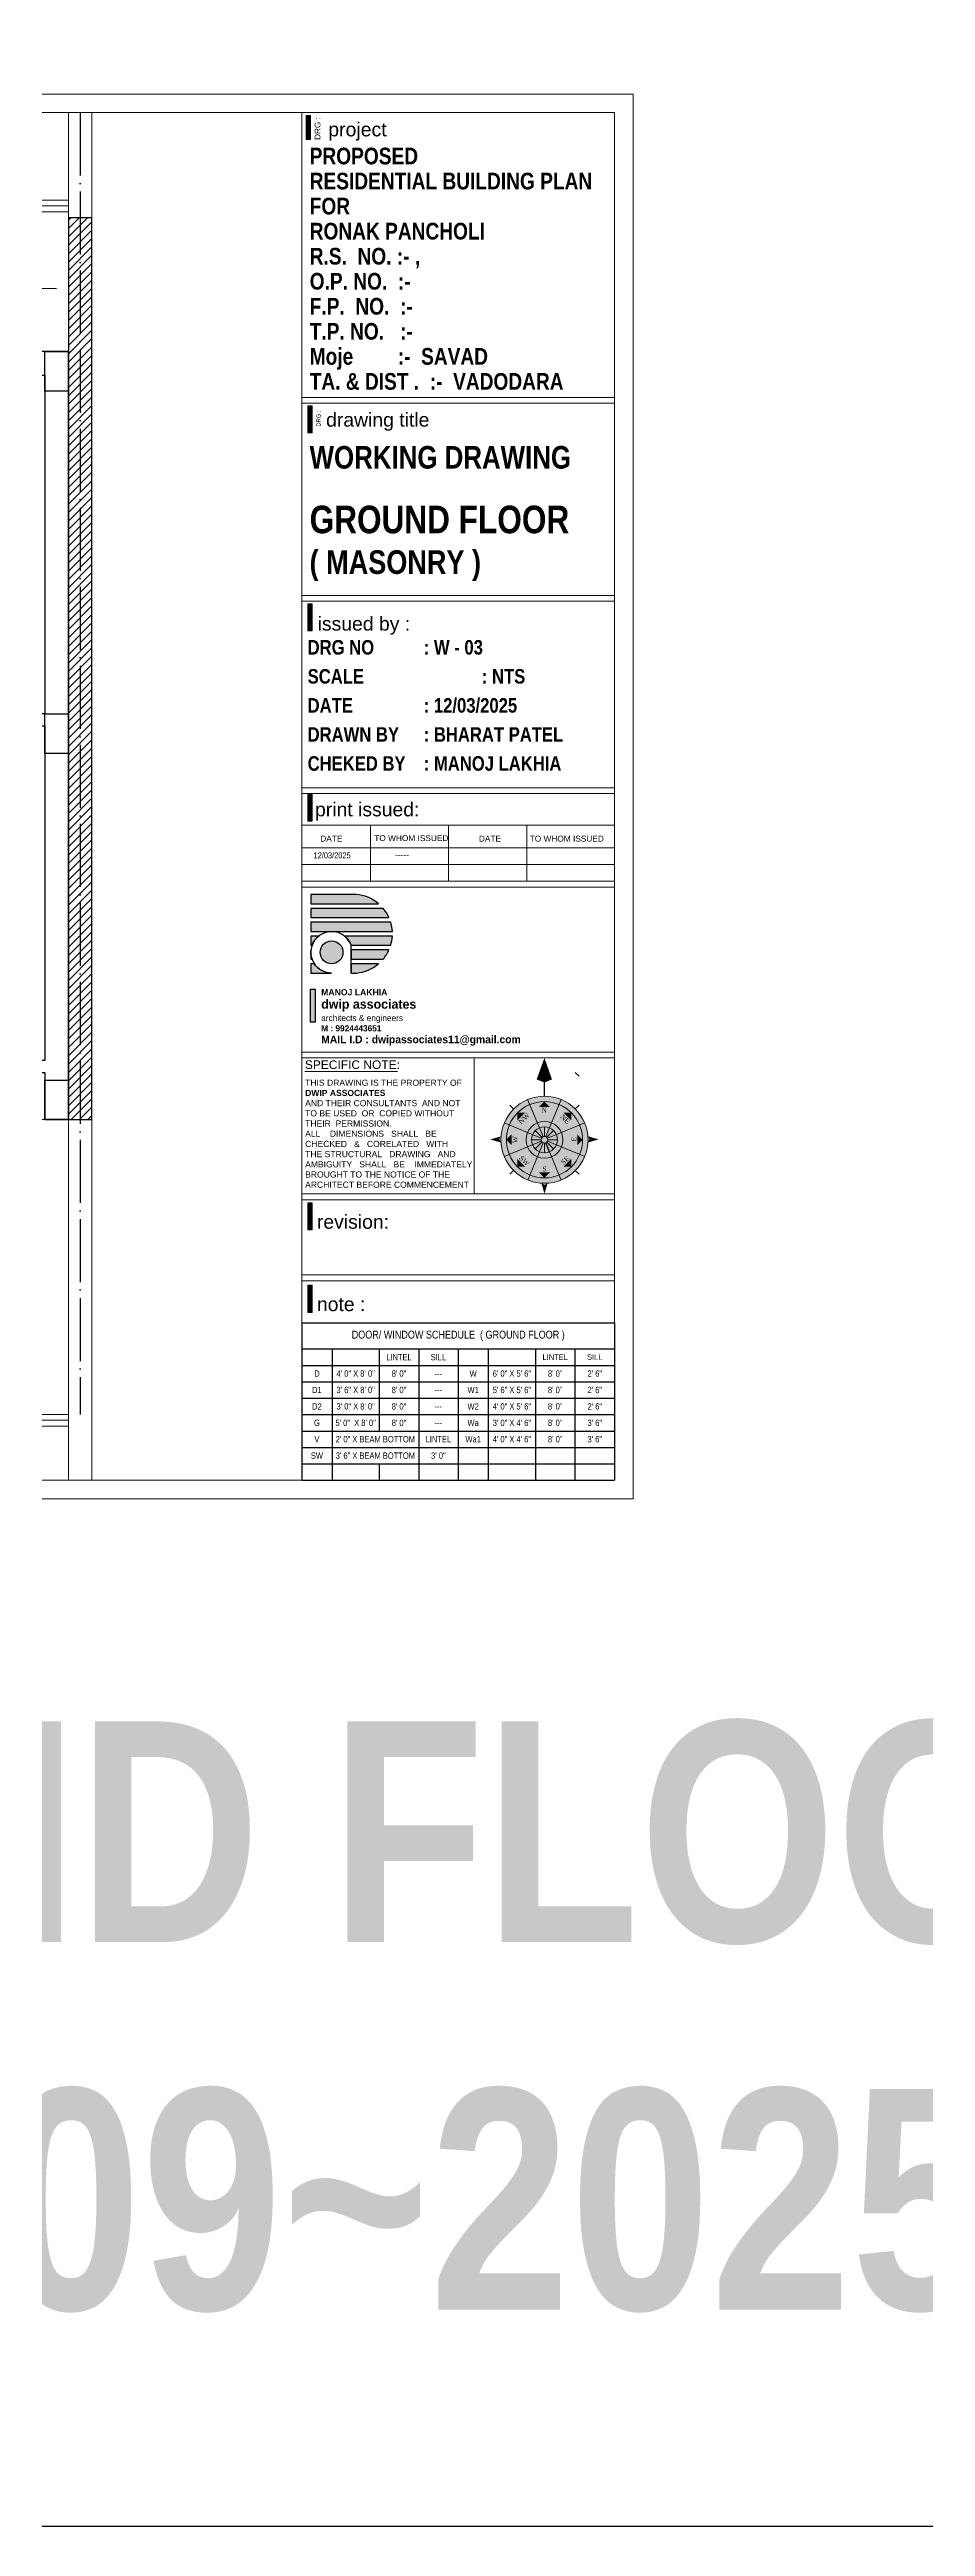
# Model space of a CAD drawing. Header units: millimetres. Extents: x 56222 to 120458, y -162468 to -121287.
# Drawn here: x 118042 to 118376, y -162468 to -161524 of the extents above; entities that cross this region are included whole.
import ezdxf
from ezdxf.enums import TextEntityAlignment as Align

# ---------------------------------------------------------------- set-up
doc = ezdxf.new("R2010")
doc.units = ezdxf.units.MM
doc.header["$MEASUREMENT"] = 0
doc.linetypes.add('ACAD_ISO02W100', pattern=[15, 12, -3])
doc.linetypes.add('ACAD_ISO04W100', pattern=[30, 24, -3, 0, -3])
for name, color, linetype, lineweight in [('COLUMN', 1, 'Continuous', 30), ('GROUND FLOOR', 7, 'Continuous', 9), ('GROUND FLOOR  ( HATCH )', 251, 'Continuous', 9), ('GROUND FLOOR  ( PLINE )', 251, 'Continuous', 30), ('plot boundary', 26, 'Continuous', 30), ('STAIRCASE', 45, 'Continuous', 25), ('X_PLOT', 1, 'Continuous', 9), ('X_SHEET', 7, 'Continuous', 9)]:
    doc.layers.add(name, color=color, linetype=linetype, lineweight=lineweight)
doc.styles.add("AR_0'-0", font='arial.ttf')
doc.styles.add('AR_6', font='arial.ttf', dxfattribs={"height": 6})
doc.styles.add("Cn_BT_0'-0", font='swissc.ttf')
doc.styles.add('Cn_BT_7½', font='swissc.ttf', dxfattribs={"height": 7.5})
doc.styles.add('DUTCH801', font='dutcheb.ttf', dxfattribs={"height": 6.5})
doc.styles.add('KATHA', font='swissc.ttf')
doc.styles.get("Standard").update_dxf_attribs({"font": 'arial.ttf', "height": 6})

# ---------------------------------------------------------------- blocks, each defined once
blk = doc.blocks.new('NORTH')
h = blk.add_hatch(color=9)
h.set_gradient(color1=(201, 201, 201), color2=(237, 237, 237), one_color=1, tint=0.93, name='SPHERICAL')
edge = h.paths.add_edge_path()
edge.add_arc((329168.4, -156620.1), 24.1, 0, 360)
at = {"layer": 'X_SHEET'}
for color, points in [(224, [(329168.4, -156574.8), (329168.4, -156588.4), (329164.1, -156586.7)]), (230, [(329172.6, -156586.7), (329168.4, -156588.4), (329168.4, -156574.8)]), (47, [(329165.3, -156602), (329168.4, -156598.9), (329171.4, -156602)]), (47, [(329153.4, -156609.4), (329153.4, -156605.1), (329157.7, -156605.1)]), (47, [(329179, -156605.1), (329183.3, -156605.1), (329183.3, -156609.4)]), (224, [(329143.4, -156619.9), (329144.3, -156618.2), (329138.4, -156619.9)]), (230, [(329144.3, -156621.6), (329143.4, -156619.9), (329138.4, -156619.9)]), (47, [(329147.2, -156620), (329150.3, -156617), (329150.3, -156623.1)]), (47, [(329186.5, -156623.1), (329186.5, -156617), (329189.5, -156620.1)]), (224, [(329193.3, -156619.9), (329192.5, -156618.2), (329198.4, -156619.9)]), (230, [(329192.5, -156621.6), (329193.3, -156619.9), (329198.4, -156619.9)]), (47, [(329153.4, -156635), (329153.4, -156630.7), (329157.7, -156635)]), (47, [(329171.4, -156638.2), (329165.3, -156638.1), (329168.3, -156641.2)]), (47, [(329179, -156635), (329183.3, -156630.7), (329183.3, -156635)]), (230, [(329166.7, -156644.1), (329168.4, -156645), (329168.4, -156650.1)]), (224, [(329168.4, -156645), (329170.1, -156644.1), (329168.4, -156650.1)])]:
    blk.add_hatch(color=color, dxfattribs=at).paths.add_polyline_path(points)
at = {"color": 254, "lineweight": 5}
for p, q in [((329185.4, -156582.8), (329187.6, -156585)), ((329167, -156618.7), (329163.3, -156615)), ((329168.4, -156618.2), (329168.4, -156612.9)), ((329169.7, -156618.7), (329173.4, -156615)), ((329166.5, -156620.1), (329161.2, -156620.1)), ((329167, -156621.4), (329163.3, -156625.1)), ((329168.4, -156621.9), (329168.4, -156627.2)), ((329169.7, -156621.4), (329173.4, -156625.1)), ((329170.2, -156620.1), (329175.5, -156620.1))]:
    blk.add_line(p, q, dxfattribs=at)
at = {"color": 250, "lineweight": 9}
for p, q in [((329151.3, -156603), (329149.2, -156600.9)), ((329167.6, -156618.3), (329159.1, -156597.8)), ((329169.1, -156618.3), (329177.6, -156597.8)), ((329185.4, -156603), (329187.6, -156600.9)), ((329146.1, -156610.8), (329166.6, -156619.3)), ((329170.1, -156619.3), (329190.7, -156610.8)), ((329146.1, -156629.3), (329166.6, -156620.8)), ((329159.1, -156642.4), (329167.6, -156621.8)), ((329177.6, -156642.4), (329169.1, -156621.8)), ((329170.1, -156620.8), (329190.7, -156629.3)), ((329151.3, -156637.1), (329149.2, -156639.2)), ((329185.4, -156637.1), (329187.6, -156639.2))]:
    blk.add_line(p, q, dxfattribs=at)
at = {"color": 1}
blk.add_line((329171.1, -156626.7), (329169.1, -156621.8), dxfattribs=at)
at = {"lineweight": 9}
for radius in [24.1, 21.1, 10.2, 7.18, 1.88]:
    blk.add_circle((329168.4, -156620.1), radius, dxfattribs=at)
at = {"layer": 'X_SHEET', "color": 29, "linetype": 'Continuous', "lineweight": 25}
blk.add_line((329168.4, -156595.9), (329168.4, -156588.4), dxfattribs=at)
at = {"layer": 'X_SHEET', "color": 26, "linetype": 'ByBlock', "lineweight": -2, "style": 'DUTCH801'}
for s, rotation, p in [('NW', 44.9141, (329156.2, -156607.4)), ('N', 359.9141, (329168.3, -156602.4)), ('SE', 44.9141, (329178.9, -156630.5)), ('S', 359.9141, (329168.4, -156634.9))]:
    blk.add_text(s, height=2.7, rotation=rotation, dxfattribs=at).set_placement(p, align=Align.TOP_CENTER)
for s, rotation, p in [('NE', 314.9141, (329178.9, -156609.6)), ('W', 89.9141, (329153.5, -156620)), ('SW', 314.9141, (329156.3, -156632.7)), ('E', 89.9141, (329186.1, -156619.8))]:
    blk.add_text(s, height=2.7, rotation=rotation, dxfattribs=at).set_placement(p, align=Align.CENTER)
blk = doc.blocks.new('logo')
at = {"layer": 'STAIRCASE', "linetype": 'Continuous', "ltscale": 15}
h = blk.add_hatch(color=0, dxfattribs=at)
edge = h.paths.add_edge_path()
edge.add_line((52190.2, -8438.8), (52131.5, -8438.8))
edge.add_line((52131.5, -8438.8), (52131.5, -8450.8))
edge.add_line((52131.5, -8450.8), (52219.1, -8450.8))
edge.add_arc((52186.1, -8489.7), 51, 49.5898, 85.3906)
edge = h.paths.add_edge_path()
edge.add_line((52225, -8456.8), (52131.5, -8456.8))
edge.add_line((52131.5, -8456.8), (52131.5, -8468.8))
edge.add_line((52131.5, -8468.8), (52232.6, -8468.8))
edge.add_arc((52186.1, -8489.7), 51, 24.196, 40.1809)
edge = h.paths.add_edge_path()
edge.add_line((52234.8, -8474.7), (52131.5, -8474.7))
edge.add_line((52131.5, -8474.7), (52131.5, -8486.7))
edge.add_line((52131.5, -8486.7), (52237, -8486.7))
edge.add_arc((52186.1, -8489.7), 51, 3.3421, 17.076)
edge = h.paths.add_edge_path()
edge.add_line((52237, -8492.6), (52174.8, -8492.6))
edge.add_arc((52158.3, -8513.7), 26.8, 19.8001, 51.8901, ccw=False)
edge.add_line((52183.5, -8504.6), (52234.8, -8504.6))
edge.add_arc((52186.1, -8489.7), 51, 342.9464, 356.6794)
edge = h.paths.add_edge_path()
edge.add_line((52232.6, -8510.5), (52183.5, -8510.5))
edge.add_line((52183.5, -8510.5), (52183.5, -8522.5))
edge.add_line((52183.5, -8522.5), (52225.1, -8522.5))
edge.add_arc((52186.1, -8489.7), 51, 319.8472, 335.8275)
edge = h.paths.add_edge_path()
edge.add_line((52219.2, -8528.5), (52183.5, -8528.5))
edge.add_line((52183.5, -8528.5), (52183.5, -8540.5))
edge.add_line((52183.5, -8540.5), (52190.4, -8540.5))
edge.add_arc((52186.1, -8489.7), 51, 274.8693, 310.4434)
edge = h.paths.add_edge_path()
edge.add_line((52136, -8528.5), (52131.5, -8528.5))
edge.add_line((52131.5, -8528.5), (52131.5, -8540.5))
edge.add_line((52131.5, -8540.5), (52158.3, -8540.5))
edge.add_arc((52158.3, -8513.7), 26.8, 213.4982, 270, ccw=False)
edge = h.paths.add_edge_path()
edge.add_line((52131.5, -8513.7), (52131.5, -8522.5))
edge.add_line((52131.5, -8522.5), (52133, -8522.5))
edge.add_arc((52158.3, -8513.7), 26.8, 180, 199.307, ccw=False)
edge = h.paths.add_edge_path()
edge.add_line((52131.7, -8510.5), (52131.5, -8510.5))
edge.add_line((52131.5, -8510.5), (52131.5, -8513.7))
edge.add_arc((52158.3, -8513.7), 26.8, 173.2545, 180, ccw=False)
edge = h.paths.add_edge_path()
edge.add_line((52141.8, -8492.6), (52131.5, -8492.6))
edge.add_line((52131.5, -8492.6), (52131.5, -8504.6))
edge.add_line((52131.5, -8504.6), (52133.1, -8504.6))
edge.add_arc((52158.3, -8513.7), 26.8, 128.1099, 160.1999, ccw=False)
edge = h.paths.add_edge_path()
edge.add_arc((52158.3, -8513.7), 14.8, 0, 360)
at = {"layer": 'STAIRCASE', "color": 0, "linetype": 'Continuous', "ltscale": 15}
blk.add_line((52183.5, -8540.5), (52183.5, -8504.6), dxfattribs=at)
for points in [[(52190.2, -8438.8), (52131.5, -8438.8), (52131.5, -8450.8), (52219.1, -8450.8, 0.157494)], [(52225, -8456.8), (52131.5, -8456.8), (52131.5, -8468.8), (52232.6, -8468.8, 0.06986)], [(52234.8, -8474.7), (52131.5, -8474.7), (52131.5, -8486.7), (52237, -8486.7, 0.059998)], [(52141.8, -8492.6), (52131.5, -8492.6), (52131.5, -8504.6), (52133.1, -8504.6, -0.140942)], [(52237, -8492.6), (52174.8, -8492.6, -0.140942), (52183.5, -8504.6), (52234.8, -8504.6, 0.059993)], [(52131.7, -8510.5), (52131.5, -8510.5), (52131.5, -8513.7, -0.029441)], [(52131.5, -8513.7), (52131.5, -8522.5), (52133, -8522.5, -0.084443)], [(52232.6, -8510.5), (52183.5, -8510.5), (52183.5, -8522.5), (52225.1, -8522.5, 0.069841)], [(52136, -8528.5), (52131.5, -8528.5), (52131.5, -8540.5), (52158.3, -8540.5, -0.251655)], [(52219.2, -8528.5), (52183.5, -8528.5), (52183.5, -8540.5), (52190.4, -8540.5, 0.15648)]]:
    blk.add_lwpolyline(points, format="xyb", close=True, dxfattribs=at)
blk.add_circle((52158.3, -8513.7), 14.8, dxfattribs=at)
blk.add_arc((52158.3, -8513.7), 26.8, 19.8001, 270, dxfattribs=at)
blk = doc.blocks.new('*T587')
at = {"layer": 'X_SHEET', "color": 0, "linetype": 'ByBlock', "lineweight": -2, "transparency": 16777216}
for p, q in [((0, 0), (119.14, 0)), ((0, 0), (0, -60.03)), ((119.14, 0), (119.14, -60.03)), ((0, -9.99), (119.14, -9.99)), ((0, -16.24), (119.14, -16.24)), ((11.5, -9.99), (11.5, -60.03)), ((29.5, -9.99), (29.5, -41.27)), ((44.5, -9.99), (44.5, -60.03)), ((59.5, -9.99), (59.5, -60.03)), ((71, -9.99), (71, -60.03)), ((89, -9.99), (89, -60.03)), ((104, -9.99), (104, -60.03)), ((0, -22.5), (119.14, -22.5)), ((0, -28.75), (119.14, -28.75)), ((0, -35.01), (119.14, -35.01)), ((0, -41.27), (119.14, -41.27)), ((0, -47.52), (119.14, -47.52)), ((0, -53.78), (119.14, -53.78)), ((29.5, -53.78), (29.5, -60.03)), ((0, -60.03), (119.14, -60.03))]:
    blk.add_line(p, q, dxfattribs=at)
at = {"layer": 'X_SHEET', "color": 0, "transparency": 16777216, "attachment_point": 5, "style": 'Cn_BT_7½'}
for s, insert, char_height, width in [('DOOR/ WINDOW SCHEDULE  ( GROUND FLOOR )', (59.57, -4.99), 3, 118.3106), ('LINTEL', (37, -13.11), 2.403, 14.17), ('SILL', (52, -13.11), 2.403, 14.17), ('LINTEL', (96.5, -13.11), 2.075, 14.17), ('SILL', (111.57, -13.11), 2.075, 14.3106)]:
    blk.add_mtext(s, dxfattribs=dict(at, insert=insert, char_height=char_height, width=width))
at = {"layer": 'X_SHEET', "transparency": 16777216, "attachment_point": 5, "style": 'Cn_BT_7½'}
for s, insert, char_height, width in [('D', (5.75, -19.37), 2.4, 10.67), ('4\' 0" X 8\' 0"', (20.5, -19.37), 2.4032, 17.17), ('8\' 0"', (37, -19.37), 2.403, 14.17), ('W', (65.25, -19.37), 2.4, 10.67), ('6\' 0" X 5\' 6"', (80, -19.37), 2.4032, 17.17), ('8\' 0"', (96.5, -19.37), 2.403, 14.17), ('2\' 6"', (111.57, -19.37), 2.403, 14.3106), ('D1', (5.75, -25.63), 2.403, 10.67), ('3\' 6" X 8\' 0"', (20.5, -25.63), 2.4032, 17.17), ('8\' 0"', (37, -25.63), 2.403, 14.17), ('---', (52, -19.37), 2.403, 14.17), ('---', (52, -25.63), 2.403, 14.17), ('W1', (65.25, -25.63), 2.403, 10.67), ('5\' 6" X 5\' 6"', (80, -25.63), 2.4032, 17.17), ('8\' 0"', (96.5, -25.63), 2.403, 14.17), ('2\' 6"', (111.57, -25.63), 2.403, 14.3106), ('D2', (5.75, -31.88), 2.403, 10.67), ('G', (5.75, -38.14), 2.4, 10.67), ('5\' 0"  X 8\' 0"', (20.5, -38.14), 2.4032, 17.17), ('3\' 0" X 8\' 0"', (20.5, -31.88), 2.4032, 17.17), ('8\' 0"', (37, -31.88), 2.403, 14.17), ('8\' 0"', (37, -38.14), 2.403, 14.17), ('---', (52, -31.88), 2.403, 14.17), ('W2', (65.25, -31.88), 2.403, 10.67), ('Wa', (65.25, -38.14), 2.403, 10.67), ('4\' 0" X 5\' 6"', (80, -31.88), 2.4032, 17.17), ('3\' 0" X 4\' 6"', (80, -38.14), 2.4032, 17.17), ('8\' 0"', (96.5, -31.88), 2.403, 14.17), ('8\' 0"', (96.5, -38.14), 2.403, 14.17), ('3\' 6"', (111.57, -38.14), 2.403, 14.3106), ('2\' 6"', (111.57, -31.88), 2.403, 14.3106), ('V', (5.75, -44.39), 2.4, 10.67), ('2\' 0" X BEAM BOTTOM', (28, -44.39), 2.4032, 32.17), ('LINTEL', (52, -44.39), 2.403, 14.17), ('---', (52, -38.14), 2.403, 14.17), ('Wa1', (65.25, -44.39), 2.403, 10.67), ('4\' 0" X 4\' 6"', (80, -44.39), 2.4032, 17.17), ('8\' 0"', (96.5, -44.39), 2.403, 14.17), ('3\' 6"', (111.57, -44.39), 2.403, 14.3106), ('SW', (5.75, -50.65), 2.403, 10.67), ('3\' 6" X BEAM BOTTOM', (28, -50.65), 2.4032, 32.17), ('3\' 0"', (52, -50.65), 2.403, 14.17)]:
    blk.add_mtext(s, dxfattribs=dict(at, insert=insert, char_height=char_height, width=width))

msp = doc.modelspace()

# ---------------------------------------------------------------- hatches: boundary and pattern name
at = {"layer": 'GROUND FLOOR  ( HATCH )'}
h = msp.add_hatch(dxfattribs=at)
h.set_pattern_fill('ANSI31', color=6, scale=18, style=0)
h.set_pattern_definition([(45, (1517.6846, 687.1486), (-1.590990258, 1.590990258), [])])
h.paths.add_polyline_path([(118058.37058, -161588.52579), (118049.3706, -161588.52579), (118049.3706, -161932.02581), (118058.37058, -161932.02581)])
at = {"layer": 'STAIRCASE', "linetype": 'Continuous', "ltscale": 15}
msp.add_hatch(color=251, dxfattribs=at).paths.add_polyline_path([(118141.61057, -161882.32705), (118143.33142, -161882.32705), (118143.33142, -161894.91229), (118141.61057, -161894.91229)])
at = {"layer": 'X_SHEET', "ltscale": 0.25}
h = msp.add_hatch(color=0, dxfattribs=at)
h.dxf.hatch_style = 1
h.paths.add_polyline_path([(118142.23843, -161660.15364), (118140.63637, -161660.15364), (118140.63637, -161670.45785), (118142.23843, -161670.45785)])
h = msp.add_hatch(color=0, dxfattribs=at)
h.dxf.hatch_style = 1
h.paths.add_polyline_path([(118142.23851, -161735.5922), (118140.63645, -161735.5922), (118140.63645, -161745.89641), (118142.23851, -161745.89641)])
h = msp.add_hatch(color=0, dxfattribs=at)
h.dxf.hatch_style = 1
h.paths.add_polyline_path([(118142.23508, -161808.06511), (118140.63302, -161808.06511), (118140.63302, -161818.36932), (118142.23508, -161818.36932)])
h = msp.add_hatch(color=0, dxfattribs=at)
h.dxf.hatch_style = 1
h.paths.add_polyline_path([(118142.23847, -161963.75566), (118140.63641, -161963.75566), (118140.63641, -161974.05987), (118142.23847, -161974.05987)])
h = msp.add_hatch(color=0, dxfattribs=at)
h.dxf.hatch_style = 1
h.paths.add_polyline_path([(118142.23838, -161995.12861), (118140.63632, -161995.12861), (118140.63632, -162005.43282), (118142.23838, -162005.43282)])

# ---------------------------------------------------------------- linework, layer by layer
at = {"layer": 'COLUMN'}
for points in [[(118040.37058, -161639.52579), (118049.37058, -161639.52579), (118049.37058, -161654.52579), (118040.37058, -161654.52579)], [(118040.37058, -161777.52579), (118049.37058, -161777.52579), (118049.37058, -161792.52579), (118040.37058, -161792.52579)], [(118040.37058, -161917.02579), (118049.37058, -161917.02579), (118049.37058, -161932.02579), (118040.37058, -161932.02579)]]:
    msp.add_lwpolyline(points, close=True, dxfattribs=at)
at = {"layer": 'GROUND FLOOR'}
for p, q in [((118049.37058, -161548.47693), (118049.37058, -162069.40974)), ((118049.3706, -161548.47693), (118049.3706, -161639.52579)), ((118058.3706, -161548.47693), (118058.3706, -162069.40974)), ((117549.12058, -161581.77579), (118049.37058, -161581.77579)), ((117553.62058, -161586.27579), (118049.37058, -161586.27579)), ((118049.37058, -161639.52579), (117648.87058, -161639.52579)), ((118049.37058, -161932.02579), (117648.87058, -161932.02579)), ((117553.62058, -162044.27579), (118049.37058, -162044.27579)), ((117549.12058, -162048.77579), (118049.37058, -162048.77579))]:
    msp.add_line(p, q, dxfattribs=at)
at = {"layer": 'GROUND FLOOR', "color": 1, "linetype": 'ACAD_ISO04W100'}
msp.add_line((118053.8706, -161548.47693), (118053.8706, -161932.02579), dxfattribs=at)
msp.add_lwpolyline([(118049.37058, -161584.02579), (117551.37058, -161584.02579), (117551.37058, -162046.52579), (118049.37058, -162046.52579)], dxfattribs=at)
at = {"layer": 'GROUND FLOOR', "color": 6, "lineweight": 30}
msp.add_lwpolyline([(118058.37058, -161588.52579), (118049.3706, -161588.52579), (118049.3706, -161932.02581), (118058.37058, -161932.02581)], close=True, dxfattribs=at)
at = {"layer": 'GROUND FLOOR', "linetype": 'ACAD_ISO02W100', "ltscale": 0.7}
msp.add_lwpolyline([(117648.87058, -161615.52579), (118044.87058, -161615.52579)], dxfattribs=at)
at = {"layer": 'GROUND FLOOR  ( PLINE )'}
msp.add_lwpolyline([(118049.37058, -161639.52579), (118004.37058, -161639.52579), (118004.37058, -161648.52579), (118040.37058, -161648.52579), (118040.37058, -161777.52579), (118014.87058, -161777.52579), (118014.87058, -161782.02579), (118040.37058, -161782.02579), (118040.37058, -161909.52579), (117975.87058, -161909.52579), (117975.87058, -161914.02579), (118040.37058, -161914.02579), (118040.37058, -161932.02579), (118049.37058, -161932.02579)], close=True, dxfattribs=at)
at = {"layer": 'plot boundary', "color": 251, "ltscale": 0.25}
msp.add_lwpolyline([(118141.61057, -161882.32705), (118143.33142, -161882.32705), (118143.33142, -161894.91229), (118141.61057, -161894.91229)], close=True, dxfattribs=at)
at = {"layer": 'X_PLOT', "linetype": 'ACAD_ISO04W100', "lineweight": 30}
msp.add_line((118053.87059, -161548.47693), (118053.87059, -162044.27579), dxfattribs=at)
at = {"layer": 'X_SHEET', "color": 0, "linetype": 'Continuous', "lineweight": 9}
for p, q in [((118138.28962, -161819.8878), (118257.42885, -161819.8878)), ((118164.42557, -161819.8878), (118164.42557, -161841.25267)), ((118194.20184, -161819.8878), (118194.20184, -161841.25267)), ((118223.96738, -161819.8878), (118223.96738, -161841.25267)), ((118257.42885, -161828.5421), (118138.29028, -161828.5421)), ((118257.42885, -161834.89738), (118138.29095, -161834.89738))]:
    msp.add_line(p, q, dxfattribs=at)
at = {"layer": 'X_SHEET', "linetype": 'Continuous'}
msp.add_line((118139.46937, -161913.70499), (118174.78607, -161913.70499), dxfattribs=at)
at = {"layer": 'X_SHEET', "color": 5, "lineweight": 30}
msp.add_lwpolyline([(117380.49656, -160765.72058), (120458.34748, -160765.72058), (120458.34748, -162467.85625), (117380.49656, -162467.85625)], close=True, dxfattribs=at)
at = {"layer": 'X_SHEET'}
for points in [[(118264.43223, -162076.40974), (117497.28386, -162076.40974), (117497.28386, -161541.47693), (118264.43223, -161541.47693)], [(118257.43223, -162069.40974), (117504.28386, -162069.40974), (117504.28386, -161548.47693), (118257.43223, -161548.47693)], [(118138.29163, -161656.95465), (118257.43219, -161656.95465), (118257.43224, -161548.47693), (118138.29163, -161548.47693)], [(118138.29163, -161548.47693), (118257.43219, -161548.47693), (118257.43231, -162069.40974), (118138.29175, -162069.40974)], [(118257.43224, -161659.16221), (118138.29163, -161659.16221), (118138.29163, -161732.41154), (118257.43224, -161732.41154)], [(118138.29163, -161734.6191), (118257.43224, -161734.6191), (118257.43224, -161805.59459), (118138.29163, -161805.59459)], [(118138.29163, -161841.25267), (118257.42885, -161841.25267), (118257.42885, -161807.80215), (118138.29163, -161807.80215)], [(118138.29163, -161843.46023), (118257.43224, -161843.46023), (118257.43224, -161906.32866), (118138.29163, -161906.32866)], [(118203.9326, -161960.31365), (118138.29163, -161960.31365), (118138.29163, -161908.53622), (118203.9326, -161908.53622)], [(118138.29163, -161960.31365), (118257.43224, -161960.31365), (118257.43224, -161908.53622), (118138.29163, -161908.53622)], [(118138.29163, -161962.52121), (118257.43224, -161962.52121), (118257.43224, -161991.19462), (118138.29163, -161991.19462)], [(118257.43215, -161993.40218), (118138.29163, -161993.40218), (118138.29181, -162069.40974), (118257.43237, -162069.40974)]]:
    msp.add_lwpolyline(points, close=True, dxfattribs=at)
at = {"layer": 'X_SHEET', "color": 0, "ltscale": 0.25}
for points in [[(118139.94478, -161549.53454), (118141.58076, -161549.53454), (118141.58076, -161558.74338), (118139.94478, -161558.74338)], [(118140.63637, -161660.15364), (118142.23843, -161660.15364), (118142.23843, -161670.45785), (118140.63637, -161670.45785)], [(118140.63645, -161735.5922), (118142.23851, -161735.5922), (118142.23851, -161745.89641), (118140.63645, -161745.89641)], [(118140.63302, -161808.06511), (118142.23508, -161808.06511), (118142.23508, -161818.36932), (118140.63302, -161818.36932)], [(118140.63641, -161963.75566), (118142.23847, -161963.75566), (118142.23847, -161974.05987), (118140.63641, -161974.05987)], [(118140.63632, -161995.12861), (118142.23838, -161995.12861), (118142.23838, -162005.43282), (118140.63632, -162005.43282)]]:
    msp.add_lwpolyline(points, close=True, dxfattribs=at)
msp.add_solid([(118141.58076, -161558.74338), (118139.94478, -161558.74338), (118141.58076, -161549.53454), (118139.94478, -161549.53454)], dxfattribs=at)

# ---------------------------------------------------------------- block references
at = {"xscale": 0.6882641349497078, "yscale": 0.6882641350166523, "zscale": 0.688264134997509, "rotation": 0.02728220589949871}
msp.add_blockref('NORTH', (-108375.40547, -54251.58832), dxfattribs=at)
msp.add_blockref('*T587', (118138.29158, -162009.37506))
at = {"layer": 'STAIRCASE', "color": 251, "linetype": 'Continuous', "xscale": 0.2942633925449627, "yscale": 0.2942633926140843, "zscale": 0.2942633925740976}
msp.add_blockref('logo', (102801.33533, -159363.02748), dxfattribs=at)

# ---------------------------------------------------------------- texts
at = {"layer": 'plot boundary', "color": 251, "ltscale": 0.25, "insert": (118145.66983, -161882.32705), "char_height": 3.5311607, "attachment_point": 1}
msp.add_mtext('{\\fArial|b1|i0|c0|p34;\\H0.6667x;MANOJ LAKHIA\\fBankGothic Lt BT|b1|i0|c0|p34;\\P\\fBankGothic Md BT|b1|i0|c0|p34;\\H1.5x;dwip associates\\P\\fBankGothic Lt BT|b0|i0|c0|p34;\\H0.6667x;architects & engineers\\P\\fStylus BT|b1|i0|c0|p34;\\H0.9999x;M : 9924443651\\P\\H1.25x;MAIL I.D : dwipassociates11@gmail.com}', dxfattribs=at)
at = {"layer": 'X_SHEET', "color": 0, "ltscale": 0.25, "insert": (118143.16654, -161558.85329), "char_height": 2.211991, "width": 9.483907, "attachment_point": 1, "rotation": 90, "style": "AR_0'-0"}
msp.add_mtext('DRG :', dxfattribs=at)
at = {"layer": 'X_SHEET', "color": 0, "ltscale": 0.25, "attachment_point": 1}
for s, insert, char_height, style in [('{\\fSwis721 Ex BT|b0|i0|c0|p34;project}', (118148.35169, -161552.21732), 5.308778, 'AR_6'), ('{\\fSwis721 Cn BT|b1|i0|c0|p34;GROUND FLOOR}', (118141.25518, -161698.19038), 10.5, 'KATHA'), ('{\\fSwis721 Cn BT|b1|i0|c0|p34;( MASONRY )}', (118141.25518, -161715.17471), 9, 'KATHA')]:
    msp.add_mtext(s, dxfattribs=dict(at, insert=insert, char_height=char_height, style=style))
at = {"layer": 'X_SHEET', "color": 0, "linetype": 'Continuous', "attachment_point": 1, "style": "Cn_BT_0'-0"}
for s, insert, char_height, line_spacing_factor in [('{\\fSwis721 Cn BT|b1|i0|c0|p34;PROPOSED\\PRESIDENTIAL BUILDING PLAN\\PFOR\\P\\C5;RONAK PANCHOLI  \\C1; \\C29;\\P\\C0;R.S.  NO. :- , \\PO.P. NO.  :-      \\PF.P.  NO.  :-          \\PT.P. NO.   :-  \\PMoje ^I    :-  SAVAD\\PTA. & DIST .  :-  VADODARA}', (118141.28447, -161561.83694), 6.3574351, 0.9), ('\\A1;{\\fSwis721 Cn BT|b1|i0|c0|p34;DRG NO ^I: W - 03\\PSCALE ^I^I: NTS\\PDATE ^I^I: 12/03/2025\\P\\A0;DRAWN BY ^I: BHARAT PATEL\\PCHEKED BY ^I: MANOJ LAKHIA}', (118140.5059, -161749.37033), 5.5286672, 1.2)]:
    msp.add_mtext(s, dxfattribs=dict(at, insert=insert, char_height=char_height, line_spacing_factor=line_spacing_factor))
at = {"layer": 'X_SHEET', "color": 0, "ltscale": 0.25, "insert": (118143.84261, -161668.06955), "char_height": 1.584052, "attachment_point": 1, "rotation": 90}
msp.add_mtext('DRG :', dxfattribs=at)
at = {"layer": 'X_SHEET', "color": 0, "ltscale": 0.25, "char_height": 5.2801729, "attachment_point": 1}
for s, insert in [('{\\fSwis721 Ex BT|b0|i0|c0|p34;drawing title}', (118147.53139, -161662.81227)), ('issued by :', (118144.29133, -161740.4989)), ('{\\fArial|b0|i0|c0|p34;print issued:}', (118143.31398, -161811.2329))]:
    msp.add_mtext(s, dxfattribs=dict(at, insert=insert))
at = {"layer": 'X_SHEET', "ltscale": 0.25, "insert": (118141.25518, -161675.45932), "char_height": 8.600149, "attachment_point": 1, "style": 'KATHA'}
msp.add_mtext('{\\fSwis721 Cn BT|b1|i0|c0|p34;WORKING DRAWING}', dxfattribs=at)
at = {"layer": 'X_SHEET', "color": 0, "linetype": 'Continuous', "insert": (118142.76026, -161830.23736), "char_height": 2.258419, "attachment_point": 1, "style": 'KATHA'}
msp.add_mtext('12/03/2025', dxfattribs=at)
at = {"layer": 'X_SHEET', "color": 0, "linetype": 'Continuous', "attachment_point": 1}
for s, insert, char_height in [('{\\fArial|b0|i0|c0|p34;DATE}', (118145.32658, -161823.88207), 2.2584194), ('{\\fArial|b0|i0|c0|p34;TO WHOM ISSUED}', (118165.89392, -161823.68774), 2.2584194), ('{\\fArial|b0|i0|c0|p34;DATE}', (118205.73421, -161823.88207), 2.2584194), ('{\\fArial|b0|i0|c0|p34;TO WHOM ISSUED}', (118225.08997, -161823.88207), 2.2584194), ('{\\fArial|b0|i0|c0|p34;-----}', (118173.91534, -161830.04302), 2.2584194), ('THIS DRAWING IS THE PROPERTY OF \\P{\\fArial|b1|i0|c0|p34;\\C59;DWIP ASSOCIATES\\C29; \\fArial|b0|i0|c0|p34;\\P}AND THEIR CONSULTANTS  AND NOT \\PTO BE USED  OR  COPIED WITHOUT \\PTHEIR  PERMISSION.\\PALL    DIMENSIONS   SHALL   BE   \\PCHECKED   &   CORELATED   WITH   \\PTHE STRUCTURAL   DRAWING   AND   \\PAMBIGUITY   SHALL   BE    IMMEDIATELY \\PBROUGHT TO THE NOTICE OF THE \\PARCHITECT BEFORE COMMENCEMENT', (118139.55882, -161916.8039), 2.3302966)]:
    msp.add_mtext(s, dxfattribs=dict(at, insert=insert, char_height=char_height))
at = {"layer": 'X_SHEET', "linetype": 'Continuous', "insert": (118139.45377, -161909.45494), "char_height": 3.2621613, "attachment_point": 1}
msp.add_mtext('SPECIFIC NOTE:', dxfattribs=at)
at = {"layer": 'X_SHEET', "color": 29, "ltscale": 0.25, "char_height": 5.2801729, "attachment_point": 1}
for s, insert in [('{\\C0;revision:}', (118144.0399, -161968.30387)), ('{\\C0;note :}', (118144.03981, -161999.67681))]:
    msp.add_mtext(s, dxfattribs=dict(at, insert=insert))
at = {"layer": 'X_SHEET', "color": 5, "insert": (117694.99474, -162161.22789), "char_height": 84, "attachment_point": 1, "style": "Cn_BT_0'-0"}
msp.add_mtext('{\\fSwis721 Cn BT|b1|i0|c0|p34;GROUND FLOOR ( SLAB ) \\P( MAY~09~2025 )}', dxfattribs=at)

doc.saveas('drawing.dxf')
